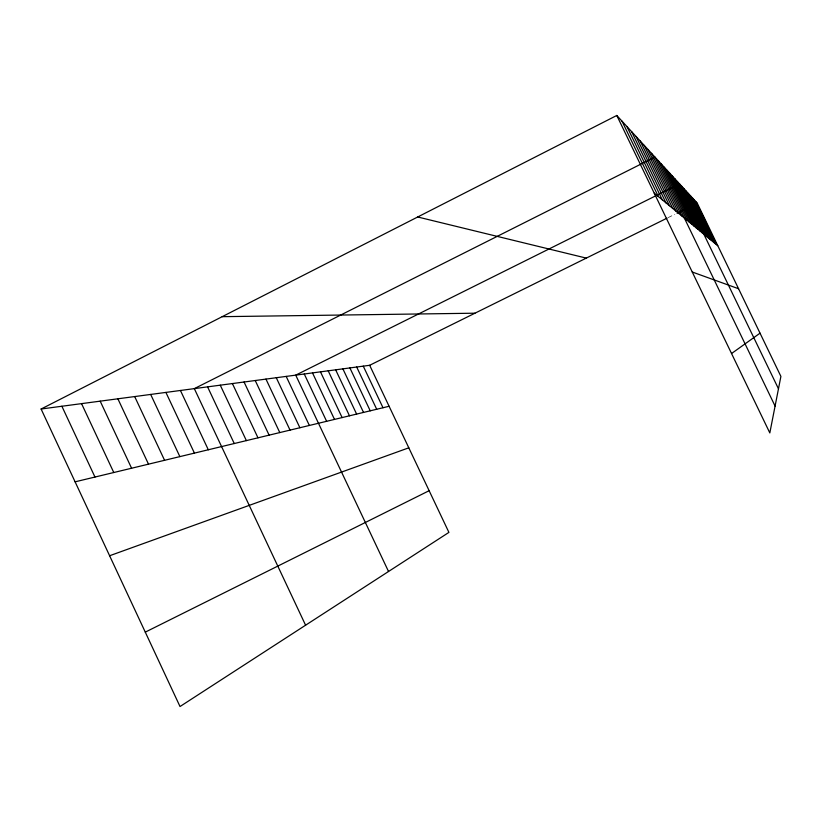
<?xml version="1.0" encoding="UTF-8"?>
<svg xmlns="http://www.w3.org/2000/svg" width="822" height="822" viewBox="0 0 822 822"><rect width="100%" height="100%" fill="white"/><g stroke="black" fill="none" stroke-linecap="round" stroke-linejoin="round"><path stroke-width="0.62" stroke-dasharray="4.11 3.08" d="M668.142 217.614L674.841 214.306"/><path stroke-width="1.23" d="M731.549 353.522L760.031 333.177M41.1 409.017L369.664 365.297L448.915 532.389L180.018 706.53L41.1 409.017L616.788 115.47L697.262 203.209L780.9 376.404L769.824 432.927L616.788 115.47M145.278 632.139L429.146 490.693M369.664 365.297L667.032 218.169M677.081 213.196L697.262 203.209M109.614 555.744L408.801 447.815M75.1 481.826L389.104 406.274M222.197 316.675L474.952 313.203M417.71 216.987L586.302 258.108M692.237 272L738.567 288.738M654.22 193.139L717.77 245.675M695.751 201.554L716.579 244.689M694.179 199.838L715.335 243.661M692.566 198.081L714.061 242.603M690.891 196.263L712.746 241.514M689.165 194.382L711.379 240.394M687.377 192.43L709.972 239.223M685.538 190.416L708.513 238.02M683.627 188.33L707.012 236.777M681.644 186.173L705.44 235.482M778.475 388.785L679.589 183.943L295.725 375.14L388.529 571.496M677.297 181.436L702.009 232.647M674.903 178.826L700.118 231.085M672.406 176.103L698.155 229.451M669.807 173.278L696.1 227.756M667.094 170.318L693.963 225.988M664.258 167.226L691.723 224.139M661.299 163.999L689.381 222.207M658.196 160.619L686.935 220.183M775.084 406.078L654.949 157.074L194.321 388.631L305.589 625.203M651.538 153.354L681.674 215.826M647.952 149.45L678.849 213.494M644.191 145.35L675.879 211.038M640.225 141.024L672.745 208.449M636.043 136.473L669.447 205.716M631.635 131.664L665.954 202.839M626.97 126.578L662.275 199.787M622.028 121.194L658.371 196.561M363.273 366.15L383.001 407.743M356.686 367.023L376.702 409.253M349.895 367.927L370.219 410.815M342.887 368.862L363.53 412.428M335.653 369.828L356.625 414.093M328.194 370.814L349.484 415.809M320.477 371.842L342.116 417.576M312.504 372.911L334.503 419.415M304.263 374L326.632 421.306M286.19 376.404L309.36 425.457M276.274 377.73L299.886 427.738M265.958 379.096L290.032 430.112M255.231 380.524L279.788 432.578M244.062 382.014L269.113 435.146M232.41 383.566L257.985 437.828M220.265 385.179L246.374 440.613M207.576 386.864L234.249 443.531M180.439 390.481L208.315 449.778M165.91 392.413L194.424 453.117M150.673 394.437L179.864 456.621M134.685 396.564L164.575 460.299M117.875 398.804L148.505 464.163M100.192 401.157L131.592 468.232M81.553 403.643L113.775 472.516M61.886 406.253L94.972 477.048"/></g></svg>
